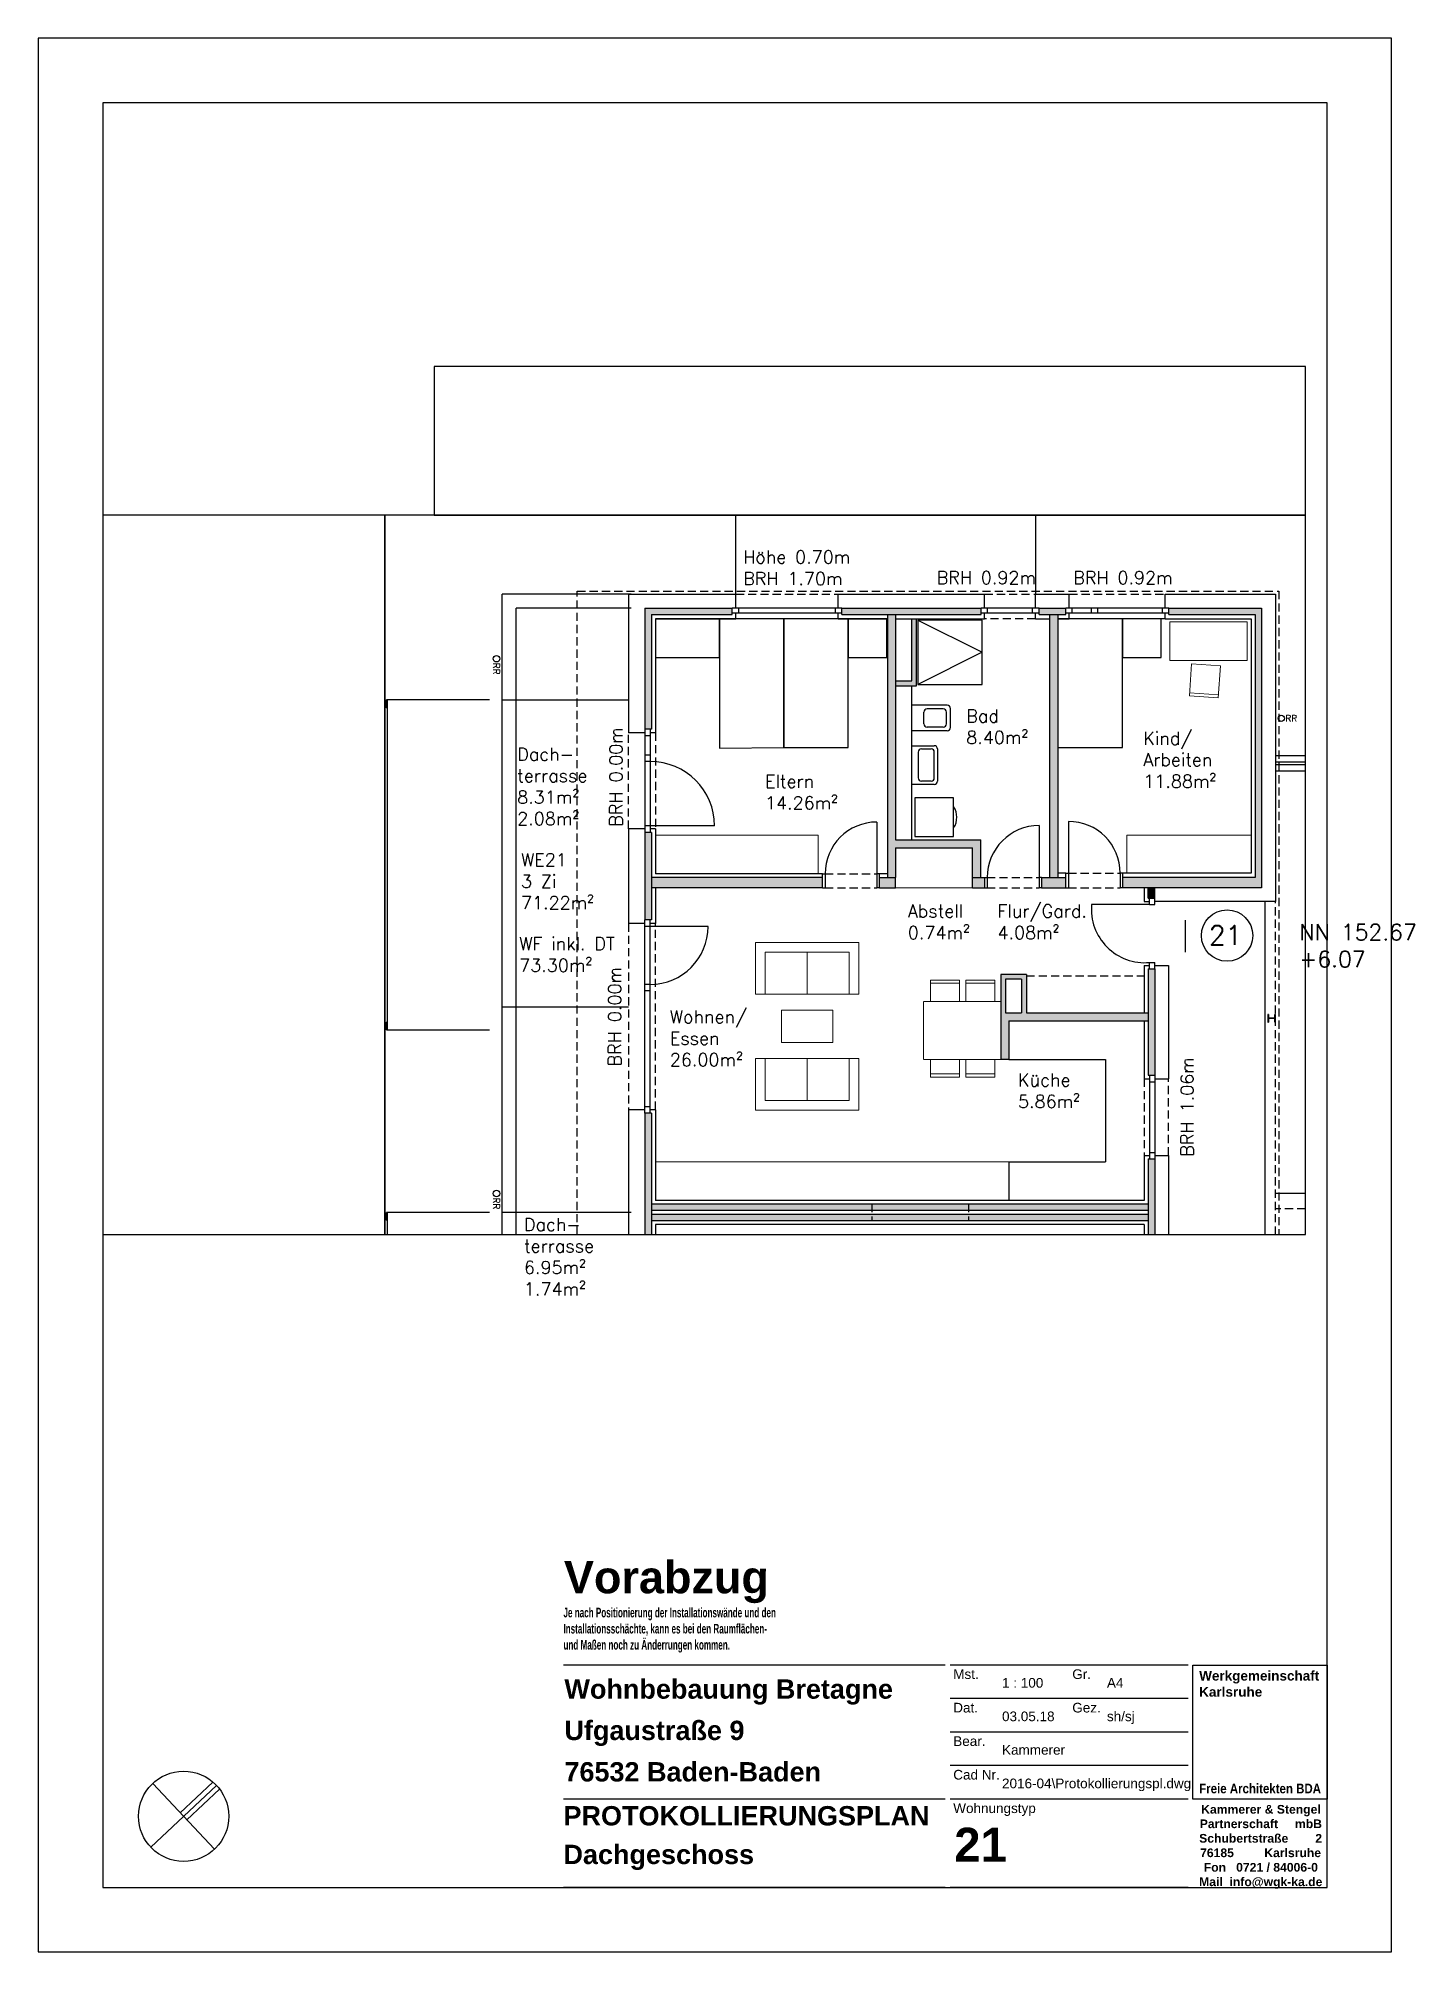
# Model space of a CAD drawing. Header units: metres. Extents: x -2868 to -405, y -3488 to 349.
# Drawn here: x -618.4 to -404.7, y 52.1 to 349.1 of the extents above; entities outside this region: 1.
import ezdxf

# ---------------------------------------------------------------- set-up
doc = ezdxf.new("R2010")
doc.units = ezdxf.units.M
doc.header["$LTSCALE"] = 0.02
doc.header["$XCLIPFRAME"] = 2
doc.linetypes.add('AUSGEZOGEN', pattern=[0])
doc.linetypes.add('VERDECKT', pattern=[9.525, 6.35, -3.175])
for name, color, linetype in [('A--Layout-PLANKOPF', 7, 'AUSGEZOGEN'), ('A-Grundriss - Ansichtskante', 5, 'AUSGEZOGEN'), ('A-Grundriss - Ansichtskante verdeckt', 5, 'VERDECKT'), ('A-Grundriss - Bad', 4, 'AUSGEZOGEN'), ('A-Grundriss - Dämmung', 2, 'Continuous'), ('A-Grundriss - Fenster', 252, 'AUSGEZOGEN'), ('A-Grundriss - Fenster Sturz', 4, 'VERDECKT'), ('A-Grundriss - Küche', 4, 'AUSGEZOGEN'), ('A-Grundriss - Möbel', 252, 'AUSGEZOGEN'), ('A-Grundriss - Regenleitungen', 4, 'Continuous'), ('A-Grundriss - Regenleitungen Beschrif', 4, 'Continuous'), ('A-Grundriss - Sichtkante verdeckt', 7, 'VERDECKT'), ('A-Grundriss - Stützen-Laubengang', 3, 'AUSGEZOGEN'), ('A-Grundriss - Türen', 2, 'AUSGEZOGEN'), ('A-Grundriss - Wand', 3, 'AUSGEZOGEN'), ('A-Layout-Text', 250, 'Continuous'), ('A-Schraffur - Holzbau', 21, 'Continuous'), ('A-Schraffur - Trockenbau', 254, 'Continuous'), ('A-TEXT', 5, 'AUSGEZOGEN'), ('A-Text BRH', 4, 'Continuous'), ('A-Text Wohnfl', 4, 'Continuous'), ('A-Text Wohnungsnummer', 4, 'Continuous'), ('vermarktung-logo1_1_0', 7, 'Continuous')]:
    doc.layers.add(name, color=color, linetype=linetype)
doc.layers.add('A-Afenster', color=80, linetype='Continuous', plot=False)
doc.styles.add('Arial', font='arial.ttf')
doc.styles.add('ARIAL-FETT', font='arialbd.ttf', dxfattribs={"width": 0.6})
doc.styles.add('Romans', font='Romans.shx')
picture_1 = doc.add_image_def('image1.png', size_in_pixel=(4513, 4513))

# ---------------------------------------------------------------- blocks, each defined once
blk = doc.blocks.new('kopf (mbr)')
at = {"color": 7}
blk.add_line((-37.75, 10), (-10, 10), dxfattribs=at)
at = {"color": 2}
blk.add_lwpolyline([(-37.75, 56), (-10, 56), (-10, 28.25), (-37.75, 28.25)], close=True, dxfattribs=at)
at = {"color": 2, "insert": (-36.46, 54.79), "char_height": 2, "width": 25.2066, "attachment_point": 1, "style": 'ARIAL-FETT'}
blk.add_mtext('{\\W1;Werkgemeinschaft Karlsruhe \\P\\P\\P\\P\\P\\P\\W0.85;Freie Architekten BDA}', dxfattribs=at)
at = {"color": 252, "insert": (-36.5, 27.05), "char_height": 1.8, "width": 25.2921, "attachment_point": 1, "style": 'ARIAL-FETT'}
blk.add_mtext('\\pi0.45859;{\\W1;Kammerer & Stengel \\P\\pi0.15348;Partnerschaft     mbB \\P\\pi0.038063;Schubertstraße        2 \\P\\pi0.23636;76185         Karlsruhe \\P\\pi0.98963;Fon   0721 / 84006-0 \\P\\pi0.028854;Mail  info@wgk-ka.de}', dxfattribs=at)
blk = doc.blocks.new('Zeichnung_1_1', base_point=(0.5, 0.72))
at = {"layer": 'vermarktung-logo1_1_0'}
image = blk.add_image(picture_1, insert=(0.5, 0.72), size_in_units=(1.759, 1.759), dxfattribs=at)
image.set_boundary_path([(-0.5, -0.5), (4512.5, 4512.5)])

msp = doc.modelspace()

# ---------------------------------------------------------------- hatches: boundary and pattern name
at = {"layer": 'A-Schraffur - Holzbau', "ltscale": 10}
h = msp.add_hatch(color=5, dxfattribs=at)
h.dxf.hatch_style = 1
h.paths.add_polyline_path([(-510.65, 260.62), (-524.2, 260.62), (-524.2, 241.82), (-523.2, 241.82), (-523.2, 259.62), (-510.65, 259.62)])
h = msp.add_hatch(color=5, dxfattribs=at)
h.dxf.hatch_style = 1
h.paths.add_polyline_path([(-472.05, 260.62), (-493.65, 260.62), (-493.65, 259.62), (-472.05, 259.62)])
h = msp.add_hatch(color=5, dxfattribs=at)
h.dxf.hatch_style = 1
h.paths.add_polyline_path([(-485.3, 218.82), (-487.8, 218.82), (-487.8, 217.22), (-485.3, 217.22)])
h.paths.add_polyline_path([(-471.5, 218.82), (-473.35, 218.82), (-473.35, 217.22), (-471.5, 217.22)])
h.paths.add_polyline_path([(-458.9, 218.82), (-462.65, 218.82), (-462.65, 217.22), (-458.9, 217.22)])
h.paths.add_polyline_path([(-428.5, 260.62), (-442.9, 260.62), (-442.9, 259.62), (-429.5, 259.62), (-429.5, 218.82), (-450.05, 218.82), (-450.05, 217.22), (-428.5, 217.22)])
h = msp.add_hatch(color=5, dxfattribs=at)
h.dxf.hatch_style = 1
h.paths.add_polyline_path([(-458.9, 260.62), (-463.05, 260.62), (-463.05, 259.62), (-458.9, 259.62)])
h = msp.add_hatch(color=5, dxfattribs=at)
h.dxf.hatch_style = 1
h.paths.add_polyline_path([(-523.2, 225.82), (-524.2, 225.82), (-524.2, 212.22), (-523.2, 212.22)])
h = msp.add_hatch(color=5, dxfattribs=at)
h.dxf.hatch_style = 1
h.paths.add_polyline_path([(-496.65, 218.82), (-523.2, 218.82), (-523.2, 217.22), (-496.65, 217.22)])
h = msp.add_hatch(color=5, dxfattribs=at)
h.dxf.hatch_style = 1
h.paths.add_polyline_path([(-445.1, 217.22), (-446.1, 217.22), (-446.1, 215.62), (-445.1, 215.62)])
h = msp.add_hatch(color=5, dxfattribs=at)
h.dxf.hatch_style = 1
h.paths.add_polyline_path([(-445.1, 204.62), (-446.1, 204.62), (-446.1, 188.12), (-445.1, 188.12)])
h = msp.add_hatch(color=5, dxfattribs=at)
h.dxf.hatch_style = 1
h.paths.add_polyline_path([(-489, 168.12), (-523.2, 168.12), (-523.2, 167.12), (-489, 167.12)])
h = msp.add_hatch(color=5, dxfattribs=at)
h.dxf.hatch_style = 1
h.paths.add_polyline_path([(-446.1, 166.52), (-474, 166.52), (-474, 165.52), (-446.1, 165.52)])
h.paths.add_polyline_path([(-474, 166.52), (-489, 166.52), (-489, 165.52), (-474, 165.52)])
h.paths.add_polyline_path([(-489, 166.52), (-523.2, 166.52), (-523.2, 165.52), (-489, 165.52)])
h = msp.add_hatch(color=5, dxfattribs=at)
h.dxf.hatch_style = 1
h.paths.add_polyline_path([(-474, 168.12), (-489, 168.12), (-489, 167.12), (-474, 167.12)])
h.paths.add_polyline_path([(-446.1, 168.12), (-474, 168.12), (-474, 167.12), (-446.1, 167.12)])
at = {"layer": 'A-Schraffur - Trockenbau', "ltscale": 10}
h = msp.add_hatch(color=5, dxfattribs=at)
h.dxf.hatch_style = 1
h.paths.add_polyline_path([(-485.3, 259.62), (-486.55, 259.62), (-486.55, 218.82), (-485.3, 218.82), (-485.3, 223.42), (-473.35, 223.42), (-473.35, 218.82), (-472.1, 218.82), (-472.1, 224.67), (-485.3, 224.67)])
h = msp.add_hatch(color=5, dxfattribs=at)
h.dxf.hatch_style = 1
h.paths.add_polyline_path([(-482.05, 258.97), (-482.8, 258.97), (-482.8, 249.32), (-485.3, 249.32), (-485.3, 248.57), (-482.05, 248.57)])
h = msp.add_hatch(color=5, dxfattribs=at)
h.dxf.hatch_style = 1
h.paths.add_polyline_path([(-460.15, 259.62), (-461.4, 259.62), (-461.4, 218.82), (-460.15, 218.82)])
h = msp.add_hatch(color=5, dxfattribs=at)
h.dxf.hatch_style = 1
h.paths.add_polyline_path([(-465, 203.77), (-469, 203.77), (-469, 190.57), (-467.75, 190.57), (-467.75, 196.57), (-446.1, 196.57), (-446.1, 197.82), (-465, 197.82)])
h.paths.add_polyline_path([(-465.75, 197.82), (-468.25, 197.82), (-468.25, 203.02), (-465.75, 203.02)], flags=16)
at = {"layer": 'A-Text Wohnungsnummer', "ltscale": 10}
h = msp.add_hatch(dxfattribs=at)
h.set_pattern_fill('ANGLE', color=256)
h.set_pattern_definition([(9e-15, (-5983.29, -802.104), (-1e-14, 69.85), [50.8, -19.05]), (90, (-5983.29, -802.104), (-69.85, -7e-15), [50.8, -19.05])])
h.paths.add_polyline_path([(-442.85, 209.71), (-440.35, 212.21), (-440.35, 207.21)])

# ---------------------------------------------------------------- linework, layer by layer
at = {"layer": 'A--Layout-PLANKOPF'}
for p, q in [((-477.6, 96.57), (-536.85, 96.57)), ((-439.92, 96.57), (-476.85, 96.57)), ((-439.92, 91.37), (-476.85, 91.37)), ((-439.92, 86.17), (-476.85, 86.17)), ((-439.92, 80.97), (-476.85, 80.97)), ((-477.6, 75.76), (-536.85, 75.76)), ((-439.92, 75.76), (-476.85, 75.76)), ((-477.6, 62.07), (-536.85, 62.07)), ((-439.92, 62.07), (-476.85, 62.07))]:
    msp.add_line(p, q, dxfattribs=at)
at = {"layer": 'A-Afenster'}
for points in [[(-618.35, 52.07), (-408.35, 52.07), (-408.35, 349.07), (-618.35, 349.07)], [(-608.35, 62.07), (-418.35, 62.07), (-418.35, 339.07), (-608.35, 339.07)]]:
    msp.add_lwpolyline(points, close=True, dxfattribs=at)
at = {"layer": 'A-Afenster', "linetype": 'Continuous'}
for points in [[(-556.91, 275.03), (-421.71, 275.03), (-421.71, 298.12), (-556.91, 298.12)], [(-608.35, 163.39), (-564.55, 163.39), (-564.55, 275.03), (-608.35, 275.03)], [(-564.55, 163.39), (-421.71, 163.39), (-421.71, 275.03), (-564.55, 275.03)]]:
    msp.add_lwpolyline(points, close=True, dxfattribs=at)
at = {"layer": 'A-Grundriss - Ansichtskante', "ltscale": 10}
for p, q in [((-526.35, 262.77), (-546.35, 262.77)), ((-546.35, 163.39), (-546.35, 262.77)), ((-526.35, 260.62), (-544.2, 260.62)), ((-544.2, 163.39), (-544.2, 260.62)), ((-546.35, 246.37), (-526.75, 246.37)), ((-427.95, 163.39), (-427.95, 215.07)), ((-546.35, 198.72), (-526.75, 198.72)), ((-421.71, 169.77), (-426.35, 169.77)), ((-526.35, 166.82), (-546.35, 166.82))]:
    msp.add_line(p, q, dxfattribs=at)
at = {"layer": 'A-Grundriss - Ansichtskante', "linetype": 'VERDECKT', "ltscale": 10}
for p, q in [((-534.7, 263.27), (-425.85, 263.27)), ((-534.7, 163.39), (-534.7, 263.27)), ((-425.85, 263.27), (-425.85, 163.39))]:
    msp.add_line(p, q, dxfattribs=at)
at = {"layer": 'A-Grundriss - Ansichtskante', "linetype": 'Continuous', "ltscale": 10}
for p, q in [((-426.35, 237.77), (-421.71, 237.77)), ((-426.35, 236.77), (-421.71, 236.77)), ((-426.35, 236.37), (-421.71, 236.37)), ((-426.35, 235.37), (-421.71, 235.37))]:
    msp.add_line(p, q, dxfattribs=at)
at = {"layer": 'A-Grundriss - Ansichtskante', "ltscale": 10}
for points in [[(-510.1, 262.77), (-510.1, 275.03)], [(-463.6, 275.03), (-463.6, 262.77)], [(-548.35, 246.37), (-564.2, 246.37), (-564.2, 195.15), (-548.35, 195.15)], [(-548.35, 166.82), (-564.2, 166.82), (-564.2, 163.39)]]:
    msp.add_lwpolyline(points, dxfattribs=at)
at = {"layer": 'A-Grundriss - Ansichtskante verdeckt', "ltscale": 10}
for p, q in [((-426.35, 163.39), (-426.35, 215.07)), ((-421.71, 167.37), (-426.35, 167.37))]:
    msp.add_line(p, q, dxfattribs=at)
at = {"layer": 'A-Grundriss - Bad', "ltscale": 10}
for p, q in [((-482.8, 224.67), (-482.8, 248.57)), ((-477.3, 245.57), (-482.8, 245.57)), ((-480.9, 242.67), (-480.9, 244.47)), ((-477.9, 244.97), (-480.4, 244.97)), ((-477.4, 242.67), (-477.4, 244.47)), ((-476.8, 242.07), (-476.8, 245.07)), ((-477.3, 241.57), (-482.8, 241.57)), ((-477.9, 242.17), (-480.4, 242.17)), ((-482.8, 239.27), (-479.3, 239.27)), ((-481.8, 238.27), (-481.8, 234.27)), ((-481.3, 238.77), (-479.8, 238.77)), ((-479.3, 234.27), (-479.3, 238.27)), ((-478.8, 238.77), (-478.8, 233.77)), ((-479.3, 233.27), (-482.8, 233.27)), ((-479.8, 233.77), (-481.3, 233.77))]:
    msp.add_line(p, q, dxfattribs=at)
msp.add_lwpolyline([(-481.85, 258.77), (-471.85, 253.77), (-481.85, 248.77)], dxfattribs=at)
for points in [[(-481.85, 248.77), (-471.85, 248.77), (-471.85, 258.77), (-481.85, 258.77)], [(-482.3, 231.17), (-482.3, 225.17), (-476.3, 225.17), (-476.3, 231.17)]]:
    msp.add_lwpolyline(points, close=True, dxfattribs=at)
for centre, radius, start, end in [((-480.4, 244.47), 0.5, 90, 180), ((-477.9, 244.47), 0.5, 0, 90), ((-477.3, 245.07), 0.5, 0, 90), ((-480.4, 242.67), 0.5, 180, 270), ((-477.9, 242.67), 0.5, 270, 0), ((-477.3, 242.07), 0.5, 270, 0), ((-481.3, 238.27), 0.5, 90, 180), ((-479.8, 238.27), 0.5, 0, 90), ((-479.3, 238.77), 0.5, 0, 90), ((-481.3, 234.27), 0.5, 180, 270), ((-479.8, 234.27), 0.5, 270, 0), ((-479.3, 233.77), 0.5, 270, 0), ((-478.8, 228.17), 3, 326.4427, 33.5573)]:
    msp.add_arc(centre, radius, start, end, dxfattribs=at)
at = {"layer": 'A-Grundriss - Dämmung', "ltscale": 10}
for p, q in [((-526.75, 262.77), (-526.75, 241.27)), ((-526.75, 262.77), (-510.1, 262.77)), ((-510.1, 260.62), (-510.1, 262.77)), ((-494.2, 262.77), (-471.5, 262.77)), ((-494.2, 260.62), (-494.2, 262.77)), ((-471.5, 260.62), (-471.5, 262.77)), ((-463.6, 262.77), (-458.35, 262.77)), ((-463.6, 260.62), (-463.6, 262.77)), ((-458.35, 260.62), (-458.35, 262.77)), ((-443.45, 262.77), (-426.35, 262.77)), ((-443.45, 260.62), (-443.45, 262.77)), ((-426.35, 262.77), (-426.35, 215.07)), ((-522.55, 258.97), (-522.55, 241.27)), ((-522.55, 258.97), (-510.1, 258.97)), ((-510.1, 258.97), (-510.1, 259.82)), ((-494.2, 258.97), (-494.2, 259.82)), ((-494.2, 258.97), (-486.55, 258.97)), ((-485.3, 258.97), (-471.5, 258.97)), ((-471.5, 258.97), (-471.5, 259.82)), ((-463.6, 258.97), (-463.6, 259.82)), ((-463.6, 258.97), (-461.4, 258.97)), ((-460.15, 258.97), (-458.35, 258.97)), ((-458.35, 258.97), (-458.35, 259.82)), ((-443.45, 258.97), (-443.45, 259.82)), ((-443.45, 258.97), (-430.15, 258.97)), ((-443.45, 258.97), (-442.9, 258.97)), ((-430.15, 258.97), (-430.15, 219.47)), ((-524.2, 241.27), (-526.75, 241.27)), ((-522.55, 241.27), (-523.4, 241.27)), ((-526.75, 226.37), (-526.75, 211.67)), ((-524.2, 226.37), (-526.75, 226.37)), ((-522.55, 226.37), (-523.4, 226.37)), ((-522.55, 226.37), (-522.55, 219.37)), ((-496.65, 219.37), (-522.55, 219.37)), ((-522.55, 217.22), (-522.55, 211.67)), ((-496.65, 218.82), (-496.65, 219.37)), ((-486.55, 219.37), (-487.8, 219.37)), ((-487.8, 218.82), (-487.8, 219.37)), ((-458.9, 219.47), (-460.15, 219.47)), ((-458.9, 218.82), (-458.9, 219.47)), ((-430.15, 219.47), (-450.05, 219.47)), ((-450.05, 218.82), (-450.05, 219.47)), ((-446.75, 217.22), (-446.75, 215.07)), ((-446.75, 215.07), (-445.9, 215.07)), ((-426.35, 215.07), (-445.1, 215.07)), ((-524.2, 211.67), (-526.75, 211.67)), ((-522.55, 211.67), (-523.4, 211.67)), ((-446.75, 205.17), (-446.75, 197.82)), ((-446.75, 205.17), (-445.9, 205.17)), ((-445.1, 205.17), (-442.95, 205.17)), ((-442.95, 205.17), (-442.95, 187.57)), ((-446.75, 196.57), (-446.75, 187.57)), ((-446.75, 187.57), (-445.9, 187.57)), ((-445.1, 187.57), (-442.95, 187.57)), ((-524.2, 182.77), (-526.75, 182.77)), ((-526.75, 182.77), (-526.75, 163.39)), ((-522.55, 182.77), (-523.4, 182.77)), ((-522.55, 182.77), (-522.55, 168.67)), ((-446.75, 175.67), (-446.75, 168.67)), ((-446.75, 175.67), (-445.9, 175.67)), ((-445.1, 175.67), (-442.95, 175.67)), ((-442.95, 175.67), (-442.95, 163.39)), ((-446.75, 168.67), (-522.55, 168.67)), ((-446.75, 164.97), (-522.55, 164.97)), ((-522.55, 164.97), (-522.55, 163.39)), ((-446.75, 164.97), (-446.75, 163.39))]:
    msp.add_line(p, q, dxfattribs=at)
at = {"layer": 'A-Grundriss - Fenster', "ltscale": 10}
for p, q in [((-493.65, 260.62), (-510.65, 260.62)), ((-493.65, 259.82), (-510.65, 259.82)), ((-509.65, 259.82), (-509.65, 260.62)), ((-494.65, 259.82), (-494.65, 260.62)), ((-463.05, 260.62), (-472.05, 260.62)), ((-463.05, 259.82), (-472.05, 259.82)), ((-471.05, 259.82), (-471.05, 260.62)), ((-464.05, 259.82), (-464.05, 260.62)), ((-442.9, 260.62), (-458.9, 260.62)), ((-442.9, 259.82), (-458.9, 259.82)), ((-457.9, 259.82), (-457.9, 260.62)), ((-454.9, 259.82), (-454.9, 260.62)), ((-453.9, 259.82), (-453.9, 260.62)), ((-443.9, 259.82), (-443.9, 260.62)), ((-524.2, 241.82), (-524.2, 225.82)), ((-523.4, 240.82), (-524.2, 240.82)), ((-523.4, 241.82), (-523.4, 225.82)), ((-523.4, 237.82), (-524.2, 237.82)), ((-523.4, 236.82), (-524.2, 236.82)), ((-523.4, 226.82), (-524.2, 226.82)), ((-513.4, 226.82), (-523.4, 226.82)), ((-524.2, 182.22), (-524.2, 212.22)), ((-523.4, 211.22), (-524.2, 211.22)), ((-523.4, 182.22), (-523.4, 212.22)), ((-514.4, 211.22), (-523.4, 211.22)), ((-523.4, 202.22), (-524.2, 202.22)), ((-523.4, 201.22), (-524.2, 201.22)), ((-445.9, 188.12), (-445.9, 175.12)), ((-445.9, 187.12), (-445.1, 187.12)), ((-445.1, 188.12), (-445.1, 175.12)), ((-523.4, 183.22), (-524.2, 183.22)), ((-445.9, 176.12), (-445.1, 176.12))]:
    msp.add_line(p, q, dxfattribs=at)
for centre, radius, start, end in [((-523.4, 226.82), 10, 360, 90), ((-523.4, 211.22), 9, 270, 0)]:
    msp.add_arc(centre, radius, start, end, dxfattribs=at)
at = {"layer": 'A-Grundriss - Fenster Sturz', "ltscale": 10}
for p, q in [((-510.1, 262.77), (-494.2, 262.77)), ((-471.5, 262.77), (-463.6, 262.77)), ((-458.35, 262.77), (-443.45, 262.77)), ((-494.2, 258.97), (-510.1, 258.97)), ((-463.6, 258.97), (-471.5, 258.97)), ((-443.45, 258.97), (-458.35, 258.97)), ((-526.75, 226.37), (-526.75, 241.27)), ((-522.55, 241.27), (-522.55, 226.37)), ((-526.75, 211.67), (-526.75, 182.77)), ((-522.55, 182.77), (-522.55, 211.67)), ((-446.75, 187.57), (-446.75, 175.67)), ((-442.95, 175.67), (-442.95, 187.57))]:
    msp.add_line(p, q, dxfattribs=at)
at = {"layer": 'A-Grundriss - Küche', "ltscale": 10}
for p, q in [((-467.75, 190.57), (-452.75, 190.57)), ((-452.75, 190.57), (-452.75, 174.67)), ((-467.75, 174.67), (-452.75, 174.67)), ((-467.75, 174.67), (-467.75, 168.67))]:
    msp.add_line(p, q, dxfattribs=at)
at = {"layer": 'A-Grundriss - Möbel', "linetype": 'Continuous', "lineweight": 18, "ltscale": 100}
for p, q in [((-439.38, 251.99), (-439.72, 247)), ((-434.89, 251.68), (-439.38, 251.99)), ((-435.23, 246.69), (-434.89, 251.68)), ((-439.72, 247), (-435.23, 246.69)), ((-435.2, 247.19), (-439.69, 247.5)), ((-497.3, 225.37), (-522.55, 225.37)), ((-497.3, 225.37), (-497.3, 219.37)), ((-449.4, 225.37), (-430.15, 225.37)), ((-449.4, 225.37), (-449.4, 219.47)), ((-473.35, 217.22), (-485.3, 217.22)), ((-507.03, 208.72), (-507.03, 200.72)), ((-491.03, 208.72), (-507.03, 208.72)), ((-491.03, 208.72), (-491.03, 200.72)), ((-505.53, 207.22), (-505.53, 200.72)), ((-505.53, 207.22), (-505.53, 200.72)), ((-492.53, 207.22), (-505.53, 207.22)), ((-499.03, 207.22), (-499.03, 200.72)), ((-492.53, 207.22), (-492.53, 200.72)), ((-479.89, 202.89), (-479.89, 199.57)), ((-475.39, 202.89), (-479.89, 202.89)), ((-479.89, 202.39), (-475.39, 202.39)), ((-475.39, 199.57), (-475.39, 202.89)), ((-469.89, 202.89), (-474.39, 202.89)), ((-474.39, 202.89), (-474.39, 199.57)), ((-474.39, 202.39), (-469.89, 202.39)), ((-469.89, 199.57), (-469.89, 202.89)), ((-491.03, 200.72), (-507.03, 200.72)), ((-481, 199.57), (-481, 190.57)), ((-480.9, 199.57), (-469, 199.57)), ((-503.03, 193.22), (-503.03, 198.22)), ((-495.03, 198.22), (-503.03, 198.22)), ((-495.03, 193.22), (-495.03, 198.22)), ((-495.03, 193.22), (-503.03, 193.22)), ((-507.03, 182.72), (-507.03, 190.72)), ((-491.03, 190.72), (-507.03, 190.72)), ((-505.53, 184.22), (-505.53, 190.72)), ((-505.53, 184.22), (-505.53, 190.72)), ((-499.03, 184.22), (-499.03, 190.72)), ((-492.53, 184.22), (-492.53, 190.72)), ((-491.03, 182.72), (-491.03, 190.72)), ((-469, 190.57), (-480.9, 190.57)), ((-479.89, 187.83), (-479.89, 190.57)), ((-475.39, 190.57), (-475.39, 187.83)), ((-474.39, 187.83), (-474.39, 190.57)), ((-469.89, 190.57), (-469.89, 187.83)), ((-479.89, 188.33), (-475.39, 188.33)), ((-475.39, 187.83), (-479.89, 187.83)), ((-474.39, 188.33), (-469.89, 188.33)), ((-469.89, 187.83), (-474.39, 187.83)), ((-492.53, 184.22), (-505.53, 184.22)), ((-491.03, 182.72), (-507.03, 182.72)), ((-522.55, 174.67), (-467.75, 174.67))]:
    msp.add_line(p, q, dxfattribs=at)
at = {"layer": 'A-Grundriss - Möbel', "linetype": 'VERDECKT', "ltscale": 10}
msp.add_line((-465, 203.57), (-446.75, 203.57), dxfattribs=at)
at = {"layer": 'A-Grundriss - Möbel', "ltscale": 10}
for points in [[(-512.65, 252.97), (-512.65, 258.97), (-522.55, 258.97), (-522.55, 252.97)], [(-502.65, 238.97), (-502.65, 258.97), (-512.65, 258.97), (-512.65, 238.87)], [(-492.65, 238.97), (-492.65, 258.97), (-502.65, 258.97), (-502.65, 238.97)], [(-486.65, 252.97), (-486.65, 258.97), (-492.65, 258.97), (-492.65, 252.97)], [(-450.1, 238.97), (-450.1, 258.97), (-460.15, 258.97), (-460.15, 238.97)], [(-444.1, 252.97), (-444.1, 258.97), (-450.1, 258.97), (-450.1, 252.97)]]:
    msp.add_lwpolyline(points, close=True, dxfattribs=at)
at = {"layer": 'A-Grundriss - Möbel', "linetype": 'Continuous', "lineweight": 18, "ltscale": 100}
msp.add_lwpolyline([(-442.75, 252.52), (-430.75, 252.52), (-430.75, 258.52), (-442.75, 258.52)], close=True, dxfattribs=at)
at = {"layer": 'A-Grundriss - Regenleitungen', "ltscale": 10}
for centre in [(-547.25, 252.77), (-425.45, 243.52), (-547.25, 169.77)]:
    msp.add_circle(centre, 0.5, dxfattribs=at)
at = {"layer": 'A-Grundriss - Sichtkante verdeckt', "ltscale": 10}
for p, q in [((-496.25, 219.37), (-488.2, 219.37)), ((-496.25, 217.22), (-488.2, 217.22)), ((-471.1, 218.82), (-463.05, 218.82)), ((-471.1, 217.22), (-463.05, 217.22)), ((-458.5, 219.47), (-450.45, 219.47)), ((-458.5, 217.22), (-450.45, 217.22))]:
    msp.add_line(p, q, dxfattribs=at)
at = {"layer": 'A-Grundriss - Stützen-Laubengang', "ltscale": 10}
for p, q in [((-564.43, 245.8), (-564.55, 245.8)), ((-564.43, 245.74), (-564.55, 245.74)), ((-564.31, 245.92), (-564.31, 246.37)), ((-564.2, 246.37), (-564.31, 246.37)), ((-564.31, 245.17), (-564.31, 245.62)), ((-564.31, 245.17), (-564.2, 245.17)), ((-564.2, 245.17), (-564.2, 246.37)), ((-564.31, 195.9), (-564.31, 196.35)), ((-564.2, 196.35), (-564.31, 196.35)), ((-564.2, 195.15), (-564.2, 196.35)), ((-427.44, 197.57), (-427.55, 197.57)), ((-427.55, 197.57), (-427.55, 196.37)), ((-427.55, 196.37), (-427.44, 196.37)), ((-427.44, 197.57), (-427.44, 197.12)), ((-427.44, 196.82), (-427.44, 196.37)), ((-426.58, 197), (-427.32, 197)), ((-426.58, 196.94), (-427.32, 196.94)), ((-426.46, 197.12), (-426.46, 197.57)), ((-426.35, 197.57), (-426.46, 197.57)), ((-426.46, 196.37), (-426.46, 196.82)), ((-426.46, 196.37), (-426.35, 196.37)), ((-426.35, 196.37), (-426.35, 197.57)), ((-564.43, 195.78), (-564.55, 195.78)), ((-564.43, 195.71), (-564.55, 195.71)), ((-564.31, 195.15), (-564.31, 195.59)), ((-564.31, 195.15), (-564.2, 195.15)), ((-564.31, 166.37), (-564.31, 166.82)), ((-564.2, 166.82), (-564.31, 166.82)), ((-564.2, 165.62), (-564.2, 166.82)), ((-564.43, 166.25), (-564.55, 166.25)), ((-564.43, 166.19), (-564.55, 166.19)), ((-564.31, 165.62), (-564.31, 166.07)), ((-564.31, 165.62), (-564.2, 165.62))]:
    msp.add_line(p, q, dxfattribs=at)
for centre, start, end in [((-564.43, 245.92), 270, 0), ((-564.43, 245.62), 0, 90), ((-427.32, 197.12), 180, 270), ((-427.32, 196.82), 90, 180), ((-426.58, 197.12), 270, 0), ((-426.58, 196.82), 0, 90), ((-564.43, 195.9), 270, 0), ((-564.43, 195.59), 0, 90), ((-564.43, 166.37), 270, 0), ((-564.43, 166.07), 0, 90)]:
    msp.add_arc(centre, 0.12, start, end, dxfattribs=at)
at = {"layer": 'A-Grundriss - Türen', "ltscale": 10}
for p, q in [((-488.2, 227.42), (-488.2, 219.37)), ((-463.05, 226.87), (-463.05, 218.82)), ((-458.5, 227.52), (-458.5, 219.47)), ((-496.65, 219.37), (-496.25, 219.37)), ((-496.65, 217.22), (-496.25, 217.22)), ((-496.25, 219.37), (-496.25, 217.22)), ((-487.8, 219.37), (-488.2, 219.37)), ((-488.2, 219.37), (-488.2, 217.22)), ((-487.8, 217.22), (-488.2, 217.22)), ((-471.5, 218.82), (-471.1, 218.82)), ((-471.5, 217.22), (-471.1, 217.22)), ((-471.1, 218.82), (-471.1, 217.22)), ((-462.65, 218.82), (-463.05, 218.82)), ((-463.05, 218.82), (-463.05, 217.22)), ((-462.65, 217.22), (-463.05, 217.22)), ((-458.9, 219.47), (-458.5, 219.47)), ((-458.9, 217.22), (-458.5, 217.22)), ((-458.5, 219.47), (-458.5, 217.22)), ((-450.45, 219.47), (-450.45, 217.22)), ((-450.05, 219.47), (-450.45, 219.47)), ((-450.05, 217.22), (-450.45, 217.22)), ((-445.9, 214.62), (-454.9, 214.62)), ((-445.9, 214.62), (-445.9, 215.62)), ((-445.9, 214.62), (-445.1, 214.62)), ((-445.1, 214.62), (-445.1, 215.62)), ((-445.9, 205.62), (-445.1, 205.62)), ((-445.9, 204.62), (-445.9, 205.62)), ((-445.1, 204.62), (-445.1, 205.62))]:
    msp.add_line(p, q, dxfattribs=at)
for centre, radius, start, end in [((-488.2, 219.37), 8.05, 90, 180), ((-463.05, 218.82), 8.05, 90, 180), ((-458.5, 219.47), 8.05, 0, 90), ((-446.62, 213.9), 8.31, 174.9967, 275.0033)]:
    msp.add_arc(centre, radius, start, end, dxfattribs=at)
at = {"layer": 'A-Grundriss - Wand', "ltscale": 10}
for p, q in [((-524.2, 260.62), (-524.2, 241.82)), ((-524.2, 260.62), (-510.65, 260.62)), ((-523.2, 259.62), (-523.2, 241.82)), ((-523.2, 259.62), (-510.65, 259.62)), ((-510.65, 259.62), (-510.65, 260.62)), ((-493.65, 260.62), (-472.05, 260.62)), ((-493.65, 259.62), (-493.65, 260.62)), ((-493.65, 259.62), (-472.05, 259.62)), ((-486.55, 259.62), (-486.55, 218.82)), ((-485.3, 259.62), (-485.3, 224.67)), ((-482.8, 249.32), (-482.8, 258.97)), ((-482.05, 248.57), (-482.05, 258.97)), ((-472.05, 259.62), (-472.05, 260.62)), ((-463.05, 260.62), (-458.9, 260.62)), ((-463.05, 259.62), (-463.05, 260.62)), ((-463.05, 259.62), (-458.9, 259.62)), ((-461.4, 259.62), (-461.4, 218.82)), ((-460.15, 259.62), (-460.15, 218.82)), ((-458.9, 259.62), (-458.9, 260.62)), ((-442.9, 260.62), (-428.5, 260.62)), ((-442.9, 259.62), (-442.9, 260.62)), ((-442.9, 259.62), (-429.5, 259.62)), ((-429.5, 259.62), (-429.5, 218.82)), ((-428.5, 260.62), (-428.5, 217.22)), ((-485.3, 249.32), (-482.8, 249.32)), ((-485.3, 248.57), (-482.05, 248.57)), ((-523.2, 241.82), (-524.2, 241.82)), ((-524.2, 225.82), (-524.2, 212.22)), ((-523.2, 225.82), (-524.2, 225.82)), ((-523.2, 225.82), (-523.2, 212.22)), ((-485.3, 224.67), (-472.1, 224.67)), ((-485.3, 223.42), (-485.3, 218.82)), ((-485.3, 223.42), (-473.35, 223.42)), ((-473.35, 217.22), (-473.35, 223.42)), ((-472.1, 218.82), (-472.1, 224.67)), ((-496.65, 218.82), (-523.2, 218.82)), ((-496.65, 217.22), (-523.2, 217.22)), ((-496.65, 217.22), (-496.65, 218.82)), ((-487.8, 218.82), (-485.3, 218.82)), ((-487.8, 217.22), (-487.8, 218.82)), ((-487.8, 217.22), (-485.3, 217.22)), ((-485.3, 217.22), (-485.3, 218.82)), ((-473.35, 218.82), (-471.5, 218.82)), ((-473.35, 217.22), (-471.5, 217.22)), ((-471.5, 218.82), (-471.5, 217.22)), ((-462.65, 218.82), (-458.9, 218.82)), ((-462.65, 218.82), (-462.65, 217.22)), ((-462.65, 217.22), (-458.9, 217.22)), ((-458.9, 217.22), (-458.9, 218.82)), ((-429.5, 218.82), (-450.05, 218.82)), ((-450.05, 217.22), (-450.05, 218.82)), ((-428.5, 217.22), (-450.05, 217.22)), ((-446.1, 215.62), (-446.1, 217.22)), ((-445.1, 215.62), (-445.1, 217.22)), ((-446.1, 215.62), (-445.1, 215.62)), ((-445.9, 215.62), (-445.1, 215.62)), ((-523.2, 212.22), (-524.2, 212.22)), ((-469, 203.77), (-469, 190.57)), ((-465, 203.77), (-469, 203.77)), ((-468.25, 203.02), (-468.25, 197.82)), ((-465.75, 203.02), (-468.25, 203.02)), ((-465.75, 203.02), (-465.75, 197.82)), ((-465, 203.77), (-465, 197.82)), ((-446.1, 204.62), (-446.1, 188.12)), ((-446.1, 204.62), (-445.1, 204.62)), ((-445.1, 204.62), (-445.1, 188.12)), ((-468.25, 197.82), (-465.75, 197.82)), ((-467.75, 196.57), (-446.1, 196.57)), ((-467.75, 196.57), (-467.75, 190.57)), ((-465, 197.82), (-446.1, 197.82)), ((-467.75, 190.57), (-469, 190.57)), ((-446.1, 188.12), (-445.1, 188.12)), ((-523.2, 182.22), (-524.2, 182.22)), ((-524.2, 182.22), (-524.2, 163.39)), ((-523.2, 182.22), (-523.2, 163.39)), ((-446.1, 175.12), (-445.1, 175.12)), ((-446.1, 175.12), (-446.1, 163.39)), ((-445.1, 175.12), (-445.1, 163.39)), ((-446.1, 168.12), (-523.2, 168.12)), ((-446.1, 167.12), (-523.2, 167.12)), ((-446.1, 166.52), (-523.2, 166.52)), ((-446.1, 165.52), (-523.2, 165.52))]:
    msp.add_line(p, q, dxfattribs=at)
at = {"layer": 'A-Grundriss - Wand', "linetype": 'VERDECKT', "ltscale": 10}
for p, q in [((-489, 168.12), (-489, 165.52)), ((-474, 168.12), (-474, 165.52))]:
    msp.add_line(p, q, dxfattribs=at)
at = {"layer": 'A-Layout-Text'}
for p, q in [((-600.9, 68.3), (-590.71, 77.9)), ((-591.01, 68), (-600.6, 78.2)), ((-596.32, 73.64), (-591.25, 78.41)), ((-595.29, 72.55), (-590.22, 77.32))]:
    msp.add_line(p, q, dxfattribs=at)
msp.add_circle((-595.8, 73.1), 7, dxfattribs=at)
at = {"layer": 'A-Schraffur - Holzbau', "color": 5, "ltscale": 10}
for points in [[(-523.4, 163.39), (-524.2, 163.39), (-523.4, 163.39), (-524.2, 182.22)], [(-523.2, 163.39), (-523.4, 163.39), (-523.2, 182.22), (-524.2, 182.22)], [(-445.39, 163.39), (-446.1, 163.39), (-445.39, 163.39), (-446.1, 175.12)], [(-445.1, 163.39), (-445.39, 163.39), (-445.1, 175.12), (-446.1, 175.12)]]:
    msp.add_solid(points, dxfattribs=at)
at = {"layer": 'A-Text Wohnungsnummer', "ltscale": 10}
msp.add_line((-440.35, 212.21), (-440.35, 207.21), dxfattribs=at)
msp.add_circle((-433.87, 209.8), 3.98, dxfattribs=at)

# ---------------------------------------------------------------- block references
at = {"linetype": 'Continuous', "ltscale": 10, "xscale": 10, "yscale": 10}
msp.add_blockref('Zeichnung_1_1', (-2868.29, -3488.33), dxfattribs=at)
at = {"layer": 'A-Layout-Text', "xscale": 0.75, "yscale": 0.75, "zscale": 0.75}
msp.add_blockref('kopf (mbr)', (-410.85, 54.57), dxfattribs=at)

# ---------------------------------------------------------------- texts
at = {"layer": 'A--Layout-PLANKOPF', "color": 10, "style": 'ARIAL-FETT'}
msp.add_text('Vorabzug', height=5, dxfattribs=at).set_placement((-536.78, 107.71))
at = {"layer": 'A--Layout-PLANKOPF', "style": 'Arial'}
for s, p in [('Mst.', (-476.36, 94.41, -21.79)), ('Gr.', (-457.89, 94.41, -21.79)), ('1 : 100', (-468.79, 93.06, -21.79)), ('A4', (-452.51, 93.06, -21.79)), ('Dat.', (-476.36, 89.21, -21.79)), ('03.05.18', (-468.79, 87.86, -21.79)), ('Gez.', (-457.89, 89.21, -21.79)), ('sh/sj', (-452.51, 87.86, -21.79)), ('Bear.', (-476.36, 84.01, -21.79)), ('Kammerer', (-468.79, 82.66, -21.79)), ('Cad Nr.', (-476.36, 78.8, -21.79)), ('2016-04\\Protokollierungspl.dwg', (-468.79, 77.45, -21.79)), ('Wohnungstyp', (-476.36, 73.6, -21.79))]:
    msp.add_text(s, height=1.5, dxfattribs=at).set_placement(p)
at = {"layer": 'A--Layout-PLANKOPF', "color": 2, "style": 'ARIAL-FETT'}
for s, p in [('Wohnbebauung Bretagne', (-536.7, 91.35)), ('Ufgaustraße 9', (-536.7, 84.93)), ('76532 Baden-Baden', (-536.7, 78.5)), ('PROTOKOLLIERUNGSPLAN', (-536.85, 71.68)), ('Dachgeschoss', (-536.85, 65.68))]:
    msp.add_text(s, height=3, dxfattribs=at).set_placement(p)
at = {"layer": 'A--Layout-PLANKOPF', "color": 6, "style": 'ARIAL-FETT'}
msp.add_text('21', height=5.25, dxfattribs=at).set_placement((-476.2, 66.07, -21.79))
at = {"layer": 'A--Layout-PLANKOPF', "color": 10, "insert": (-536.85, 105.47), "char_height": 1.5, "attachment_point": 1, "style": 'ARIAL-FETT'}
msp.add_mtext_dynamic_manual_height_columns('Je nach Positionierung der Installationswände und den Installationsschächte, kann es bei den Raumflächen- und Maßen noch zu Änderrungen kommen.', width=33.8683, gutter_width=1.25, heights=[0], dxfattribs=at)
at = {"layer": 'A-Grundriss - Regenleitungen Beschrif', "ltscale": 10, "char_height": 1, "attachment_point": 1, "rotation": 270, "style": 'Romans'}
for insert in [(-546.75, 252.81), (-546.75, 169.81)]:
    msp.add_mtext_dynamic_manual_height_columns(' RR', width=3.3379, gutter_width=12.5, heights=[0], dxfattribs=dict(at, insert=insert))
at = {"layer": 'A-Grundriss - Regenleitungen Beschrif', "ltscale": 10, "insert": (-425.48, 244.02), "char_height": 1, "attachment_point": 1, "style": 'Romans'}
msp.add_mtext_dynamic_manual_height_columns(' RR', width=3.3379, gutter_width=12.5, heights=[0], dxfattribs=at)
at = {"layer": 'A-TEXT', "ltscale": 10, "insert": (-422.64, 211.57), "char_height": 2.5, "attachment_point": 1, "style": 'Romans'}
msp.add_mtext_dynamic_manual_height_columns('NN 152.67\\P+6.07', width=20.1188, gutter_width=12.5, heights=[0], dxfattribs=at)
at = {"layer": 'A-Text BRH', "ltscale": 10, "char_height": 2, "attachment_point": 1, "style": 'Romans'}
for s, width, insert in [('Höhe 0.70m\\PBRH 1.70m', 20.9064, (-508.96, 269.55)), ('BRH 0.92m', 17.7706, (-478.94, 266.36)), ('BRH 0.92m', 17.7706, (-457.74, 266.35))]:
    msp.add_mtext_dynamic_manual_height_columns(s, width=width, gutter_width=12.5, heights=[0], dxfattribs=dict(at, insert=insert))
at = {"layer": 'A-Text BRH', "ltscale": 10, "char_height": 2, "attachment_point": 1, "rotation": 90, "style": 'Romans'}
for s, insert in [('BRH 0.00m', (-529.71, 226.72)), ('BRH 0.00m', (-529.9, 189.51)), ('BRH 1.06m', (-441.06, 175.5))]:
    msp.add_mtext_dynamic_manual_height_columns(s, width=17.7706, gutter_width=12.5, heights=[0], dxfattribs=dict(at, insert=insert))
at = {"layer": 'A-Text Wohnfl', "ltscale": 10, "char_height": 2, "attachment_point": 1, "style": 'Romans'}
for s, width, insert in [('\\A1;Bad\\P8.40m²', 22.934, (-474.34, 244.88)), ('\\A1;Kind/\\PArbeiten\\P11.88m²', 22.934, (-446.87, 241.42)), ('\\A1;Dach-\\Pterrasse\\P8.31m²\\P2.08m²', 22.934, (-544.03, 238.95)), ('\\A1;Eltern\\P14.26m²', 22.934, (-505.58, 234.73)), ('\\A1;Abstell\\P0.74m²', 22.934, (-483.41, 214.6)), ('\\A1;Flur/Gard.\\P4.08m²', 22.934, (-469.5, 214.6)), ('\\A1;WF inkl. DT\\P73.30m²', 14.7566, (-543.72, 209.53)), ('\\A1;Wohnen/\\PEssen\\P26.00m²', 22.934, (-520.35, 198.19)), ('\\A1;Küche\\P5.86m²', 22.934, (-466.31, 188.38)), ('\\A1;Dach-\\Pterrasse\\P6.95m²\\P1.74m²', 22.934, (-542.99, 165.95))]:
    msp.add_mtext_dynamic_manual_height_columns(s, width=width, gutter_width=12.5, heights=[0], dxfattribs=dict(at, insert=insert))
at = {"layer": 'A-Text Wohnungsnummer', "ltscale": 10, "style": 'Romans'}
for s, width, insert, char_height, attachment_point in [('\\A1;WE21\\P3 Zi\\P71.22m²', 22.934, (-543.44, 222.56), 2, 1), ('21', 2.5, (-434.11, 209.86), 3, 5)]:
    msp.add_mtext_dynamic_manual_height_columns(s, width=width, gutter_width=12.5, heights=[0], dxfattribs=dict(at, insert=insert, char_height=char_height, attachment_point=attachment_point))

doc.saveas('drawing.dxf')
